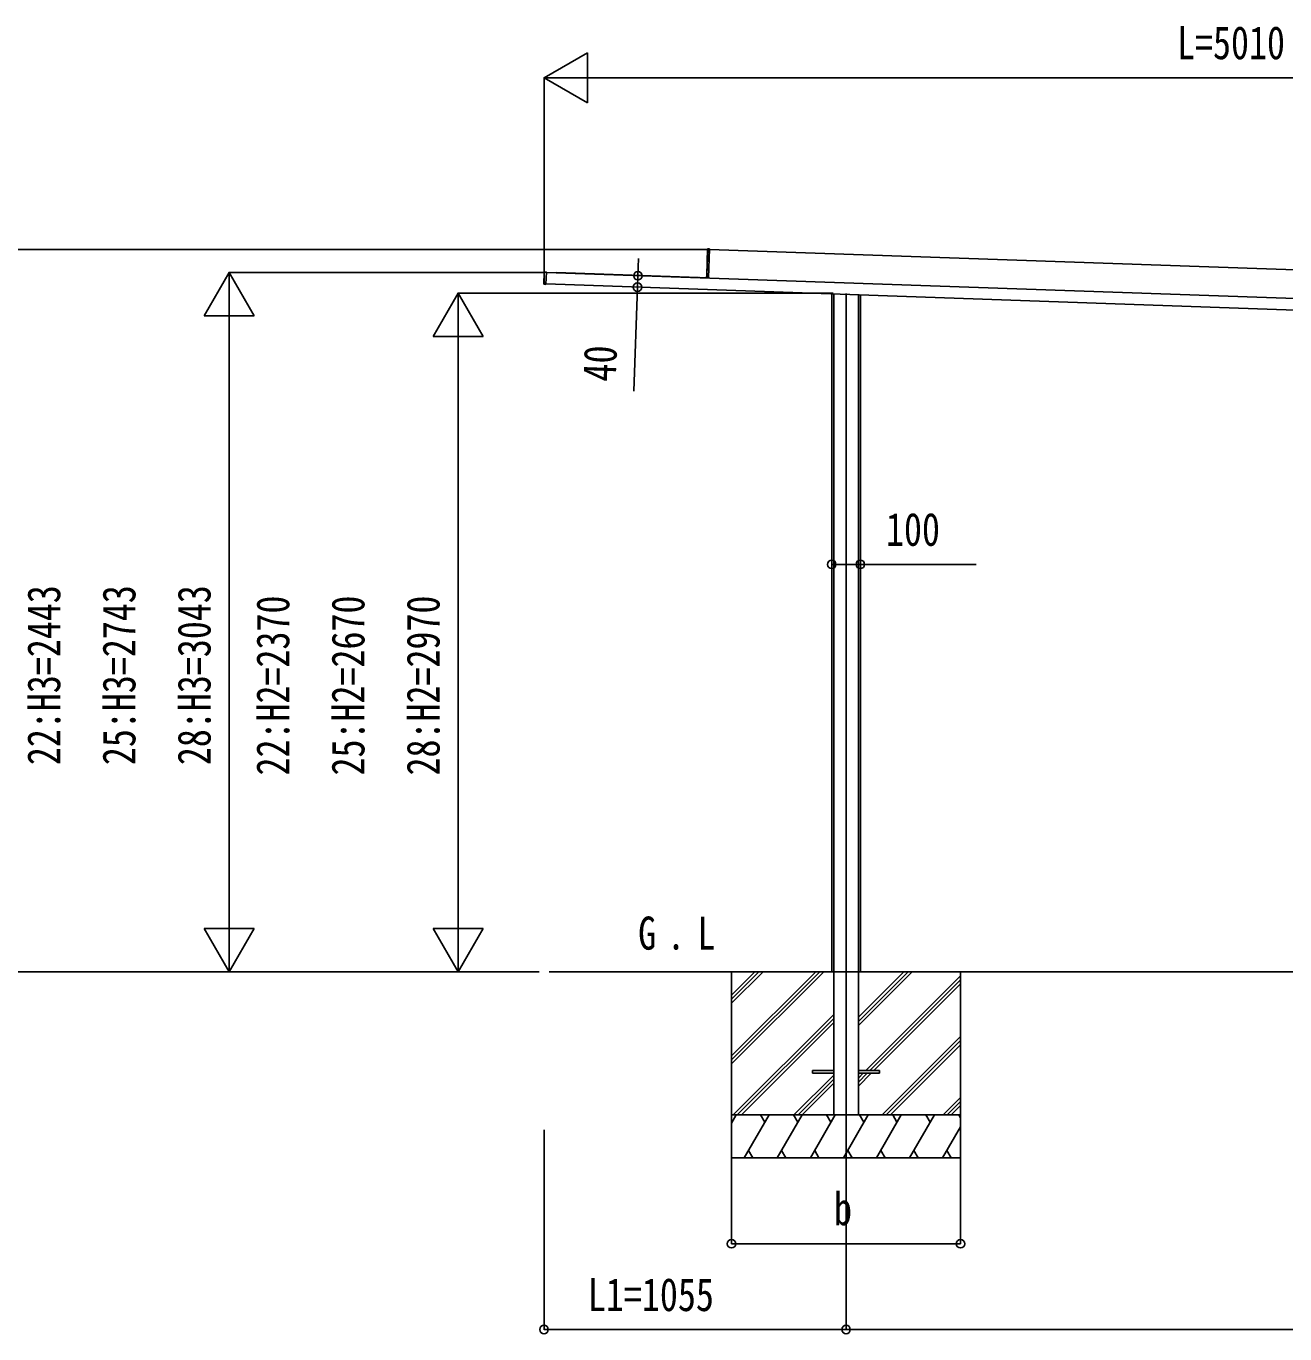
# Model space of a CAD drawing. Units: millimetres, scale not verified. Extents: x -14718 to 14718, y -10397 to 10401.
# Drawn here: x -4676 to -280, y -5976 to -1409 of the extents above; entities that cross this region are included whole.
import ezdxf
from ezdxf.enums import TextEntityAlignment as Align

# ---------------------------------------------------------------- set-up
doc = ezdxf.new("R2010")
doc.units = ezdxf.units.MM
doc.header["$LTSCALE"] = 50
for name, color, linetype in [('0-2_USER1', 3, 'Continuous'), ('0-4_YKK_12', 2, 'Continuous'), ('0-5_YKK_A1', 4, 'Continuous'), ('0-6_YKK_D', 6, 'Continuous')]:
    doc.layers.add(name, color=color, linetype=linetype)
doc.styles.add('ＭＳ ゴシック', font='')
doc.styles.get('ＭＳ ゴシック').set_extended_font_data('MS Gothic')

msp = doc.modelspace()

# ---------------------------------------------------------------- linework, layer by layer
at = {"layer": '0-4_YKK_12'}
msp.add_line((-1812.48, -2342.8), (-1812.48, -5264.1), dxfattribs=at)
at = {"layer": '0-5_YKK_A1'}
for p, q in [((-2295.37, -2186.89), (-2298.59, -2278.98)), ((-2295.37, -2186.89), (-2295.84, -2186.88)), ((-2289.83, -2186.75), (-2295.37, -2186.89)), ((-2295.36, -2186.39), (-2289.82, -2186.25)), ((-2293.38, -2288.16), (-2289.83, -2186.75)), ((-2289.91, -2188.95), (2023.66, -2339.58)), ((-2289.82, -2186.25), (-2289.83, -2186.75)), ((-2868.47, -2309.37), (-2867.03, -2268.31)), ((-2866.56, -2268.33), (-2868, -2309.39)), ((-2866.56, -2268.33), (-2867.03, -2268.31)), ((-2859.02, -2268.13), (-2866.56, -2268.33)), ((-2859.02, -2268.13), (-2860.49, -2310.11)), ((2135.6, -2443.55), (-2859.06, -2269.13)), ((-2823.28, -2270.38), (-2823.27, -2270.08)), ((-2823.27, -2270.08), (-2823.25, -2269.48)), ((-2298.59, -2278.98), (-2299.06, -2278.97)), ((-2298.59, -2278.98), (-2298.87, -2286.99)), ((-2868, -2309.39), (-2868.47, -2309.37)), ((-2860.5, -2310.61), (-2868.01, -2309.88)), ((-2868, -2309.39), (-2860.49, -2310.11)), ((-2860.49, -2310.11), (-2860.5, -2310.61)), ((2134.2, -2483.53), (-2860.45, -2309.11)), ((-2328.38, -2287.66), (-2328.37, -2287.36)), ((-2328.37, -2287.36), (-2328.35, -2286.76)), ((-2328.35, -2286.76), (-2328.34, -2286.46)), ((-2324.38, -2287.8), (-2324.36, -2287.1)), ((-2293.39, -2288.19), (-2324.36, -2287.1)), ((-2298.87, -2286.99), (-2299.34, -2286.98)), ((-2293.38, -2288.16), (-2293.4, -2288.89)), ((-1862.48, -2343.96), (-1862.48, -4711.6)), ((-1855.61, -2344.2), (-1855.61, -5211.6)), ((-1769.34, -2347.21), (-1769.34, -5211.6)), ((-1762.48, -2347.45), (-1762.48, -4711.6)), ((-2849.96, -4711.6), (2742.81, -4711.6)), ((-2212.48, -4711.6), (-2212.48, -5361.6)), ((-2212.48, -5005.58), (-1918.5, -4711.6)), ((-2212.48, -5019.72), (-1904.35, -4711.6)), ((-2212.48, -5033.86), (-1890.21, -4711.6)), ((-2212.48, -4793.44), (-2130.63, -4711.6)), ((-2212.48, -4807.59), (-2116.49, -4711.6)), ((-2212.48, -4821.73), (-2102.35, -4711.6)), ((-1769.34, -4899.09), (-1581.84, -4711.6)), ((-1769.34, -4884.95), (-1595.99, -4711.6)), ((-1769.34, -4870.81), (-1610.13, -4711.6)), ((-1743.5, -5057.1), (-1412.48, -4726.08)), ((-1729.36, -5057.1), (-1412.48, -4740.22)), ((-1412.48, -4711.6), (-1412.48, -5361.6)), ((-1715.21, -5057.1), (-1412.48, -4754.36)), ((-2206.37, -5211.6), (-1855.61, -4860.85)), ((-2192.22, -5211.6), (-1855.61, -4874.99)), ((-2178.08, -5211.6), (-1855.61, -4889.13)), ((-1685.87, -5211.6), (-1412.48, -4938.21)), ((-1671.72, -5211.6), (-1412.48, -4952.35)), ((-1657.58, -5211.6), (-1412.48, -4966.49)), ((-1929.98, -5057.1), (-1929.98, -5066.1)), ((-1855.61, -5057.1), (-1929.98, -5057.1)), ((-1855.61, -5066.1), (-1929.98, -5066.1)), ((-1769.34, -5057.1), (-1694.98, -5057.1)), ((-1769.34, -5111.22), (-1724.21, -5066.1)), ((-1769.34, -5082.94), (-1752.5, -5066.1)), ((-1769.34, -5097.08), (-1738.36, -5066.1)), ((-1769.34, -5066.1), (-1694.98, -5066.1)), ((-1694.98, -5057.1), (-1694.98, -5066.1)), ((-1994.23, -5211.6), (-1855.61, -5072.98)), ((-1980.09, -5211.6), (-1855.61, -5087.12)), ((-1965.95, -5211.6), (-1855.61, -5101.26)), ((-1473.73, -5211.6), (-1412.48, -5150.34)), ((-1459.59, -5211.6), (-1412.48, -5164.48)), ((-1445.45, -5211.6), (-1412.48, -5178.63)), ((-1412.48, -5211.6), (-2212.48, -5211.6)), ((-2212.48, -5240.54), (-2195.77, -5211.6)), ((-2210.77, -5237.58), (-2212.48, -5234.62)), ((-2167.93, -5361.6), (-2081.33, -5211.6)), ((-2096.33, -5237.58), (-2111.33, -5211.6)), ((-2052.46, -5361.6), (-1965.86, -5211.6)), ((-1980.86, -5237.58), (-1995.86, -5211.6)), ((-1936.99, -5361.6), (-1850.39, -5211.6)), ((-1865.39, -5237.58), (-1880.39, -5211.6)), ((-1873.38, -5211.6), (-1751.58, -5211.6)), ((-1821.52, -5361.6), (-1734.92, -5211.6)), ((-1749.92, -5237.58), (-1764.92, -5211.6)), ((-1706.05, -5361.6), (-1619.45, -5211.6)), ((-1634.45, -5237.58), (-1649.45, -5211.6)), ((-1590.58, -5361.6), (-1503.98, -5211.6)), ((-1518.98, -5237.58), (-1533.98, -5211.6)), ((-1412.48, -5222.05), (-1418.51, -5211.6)), ((-1475.11, -5361.6), (-1412.48, -5253.12)), ((-2152.93, -5335.62), (-2137.93, -5361.6)), ((-2037.46, -5335.62), (-2022.46, -5361.6)), ((-1921.99, -5335.62), (-1906.99, -5361.6)), ((-1806.52, -5335.62), (-1791.52, -5361.6)), ((-1691.05, -5335.62), (-1676.05, -5361.6)), ((-1575.58, -5335.62), (-1560.58, -5361.6)), ((-1460.11, -5335.62), (-1445.11, -5361.6)), ((-2212.48, -5361.6), (-1412.48, -5361.6))]:
    msp.add_line(p, q, dxfattribs=at)
for points in [[(-2299.34, -2286.98), (-2299.06, -2278.97), (-2295.84, -2186.88)], [(-2866.55, -2267.83), (-2859, -2267.63), (-2859.02, -2268.13)], [(-2823.25, -2269.48), (-2823.24, -2269.18), (-2328.34, -2286.46)], [(-2324.36, -2287.1), (-2324.34, -2286.6), (-2299.66, -2287.47)]]:
    msp.add_lwpolyline(points, dxfattribs=at)
for centre, radius, start, end in [((-2295.34, -2186.89), 0.5, 91.5, 178), ((-2293.31, -2186.71), 2.07, 171.06854, 184.93146), ((-2866.53, -2268.33), 0.5, 91.5, 178), ((-2864.5, -2268.15), 2.07, 171.06854, 184.93146), ((-2867.97, -2309.39), 0.5, 178, 264.5), ((-2865.95, -2309.71), 2.07, 171.06854, 184.93146), ((-2299.84, -2286.96), 0.5, 268, 358), ((-2299.84, -2286.69), 0.765, 269.05171, 301.0406), ((-2299.65, -2287.22), 0.242, 269.80053, 328.78296), ((-2296.77, -2272.2), 15.54, 259.3054, 261.87346), ((-2299.14, -2289.17), 1.85, 83.82294, 99.58333), ((-2302.1, -2287.11), 3.17, 351.51431, 355.97407), ((-2299.87, -2286.96), 1, 337.89786, 358), ((-2293.42, -2288.16), 0.046, 321.12762, 0.80407)]:
    msp.add_arc(centre, radius, start, end, dxfattribs=at)
for centre, ratio, start_param in [((-2306.46, -2287.73), 0.038227, 0), ((-2306.44, -2287.73), 0.061163, 0.0374041)]:
    msp.add_ellipse(centre, major_axis=(13.07, -0.46), ratio=ratio, start_param=start_param, end_param=0.962078, dxfattribs=at)
at = {"layer": '0-6_YKK_D'}
for p, q in [((-2867.43, -1588.84), (-2715.88, -1501.34)), ((-2715.88, -1676.34), (-2715.88, -1501.34)), ((-2867.43, -2307.38), (-2867.43, -1587.84)), ((-2867.43, -1588.84), (-2715.88, -1676.34)), ((-2867.43, -1588.84), (-2564.32, -1588.84)), ((-2692.43, -1588.84), (1967.58, -1588.84)), ((-2293.91, -2188.84), (-4768.43, -2188.84)), ((-2539.15, -2280.3), (-2537.07, -2220.84)), ((-3967.43, -2268.9), (-4054.93, -2420.46)), ((-2866.55, -2268.9), (-3968.43, -2268.9)), ((-3967.43, -2268.9), (-3879.93, -2420.46)), ((-3967.43, -2268.9), (-3967.43, -2572.01)), ((-2539.15, -2280.3), (-2540.54, -2320.28)), ((-2559.1, -2319.63), (-2539.54, -2320.31)), ((-2540.54, -2320.28), (-2553.24, -2683.86)), ((-3167.43, -2341.18), (-3254.93, -2492.73)), ((-1857.18, -2341.18), (-3168.43, -2341.18)), ((-3167.43, -2341.18), (-3079.93, -2492.73)), ((-3167.43, -2341.18), (-3167.43, -2644.29)), ((-4054.93, -2420.46), (-3879.93, -2420.46)), ((-3967.43, -2443.9), (-3967.43, -4536.6)), ((-3254.93, -2492.73), (-3079.93, -2492.73)), ((-3167.43, -2516.18), (-3167.43, -4536.6)), ((-3967.43, -4711.6), (-3967.43, -4408.49)), ((-3167.43, -4711.6), (-3167.43, -4408.49)), ((-3967.43, -4711.6), (-4054.93, -4560.05)), ((-3879.93, -4560.05), (-4054.93, -4560.05)), ((-3967.43, -4711.6), (-3879.93, -4560.05)), ((-3167.43, -4711.6), (-3254.93, -4560.05)), ((-3079.93, -4560.05), (-3254.93, -4560.05)), ((-3167.43, -4711.6), (-3079.93, -4560.05)), ((-2884.3, -4711.6), (-4768.43, -4711.6)), ((-2884.3, -4711.6), (-3968.43, -4711.6)), ((-2884.3, -4711.6), (-3168.43, -4711.6)), ((-2867.43, -5264.1), (-2867.43, -5962.6)), ((-1812.48, -5265.1), (-1812.48, -5962.6)), ((-1812.48, -5265.1), (-1812.48, -5962.6)), ((-2212.48, -5362.6), (-2212.48, -5662.6)), ((-1412.48, -5362.6), (-1412.48, -5662.6)), ((-2212.48, -5661.6), (-1412.48, -5661.6)), ((-2867.43, -5961.6), (-1812.48, -5961.6)), ((-1812.48, -5961.6), (1929.52, -5961.6))]:
    msp.add_line(p, q, dxfattribs=at)
msp.add_lwpolyline([(-1862.48, -3288.59), (-1762.48, -3288.59), (-1357.38, -3288.59)], dxfattribs=at)
for centre in [(-2539.15, -2280.3), (-2540.54, -2320.28), (-1862.48, -3288.59), (-1762.48, -3288.59), (-2212.48, -5661.6), (-1412.48, -5661.6), (-2867.43, -5961.6), (-1812.48, -5961.6), (-1812.48, -5961.6)]:
    msp.add_circle(centre, 14.88, dxfattribs=at)

# ---------------------------------------------------------------- texts
at = {"layer": '0-2_USER1', "style": 'ＭＳ ゴシック', "width": 0.8}
for s, p in [('G', (-2538.5, -4669.1)), ('L', (-2331.63, -4669.1)), ('.', (-2437.7, -4669.1))]:
    msp.add_text(s, height=115.5, dxfattribs=at).set_placement(p, align=Align.BOTTOM_LEFT)
at = {"layer": '0-6_YKK_D', "style": 'ＭＳ ゴシック', "width": 0.8}
for s, p in [('L=5010', (-656.43, -1558.84)), ('100', (-1672.98, -3258.59)), ('b', (-1854.48, -5631.6)), ('L1=1055', (-2714.1, -5931.6))]:
    msp.add_text(s, height=115.5, dxfattribs=at).set_placement(p, align=Align.BOTTOM_LEFT)
for s, rotation, p in [('40', 88, (-2582.18, -2652.83)), ('22:H3=2443', 90, (-4522.43, -3990.05)), ('25:H3=2743', 90, (-4259.93, -3990.05)), ('28:H3=3043', 90, (-3997.43, -3990.05)), ('22:H2=2370', 90, (-3722.43, -4026.19)), ('25:H2=2670', 90, (-3459.93, -4026.19)), ('28:H2=2970', 90, (-3197.43, -4026.19))]:
    msp.add_text(s, height=115.5, rotation=rotation, dxfattribs=at).set_placement(p, align=Align.BOTTOM_LEFT)

doc.saveas('drawing.dxf')
